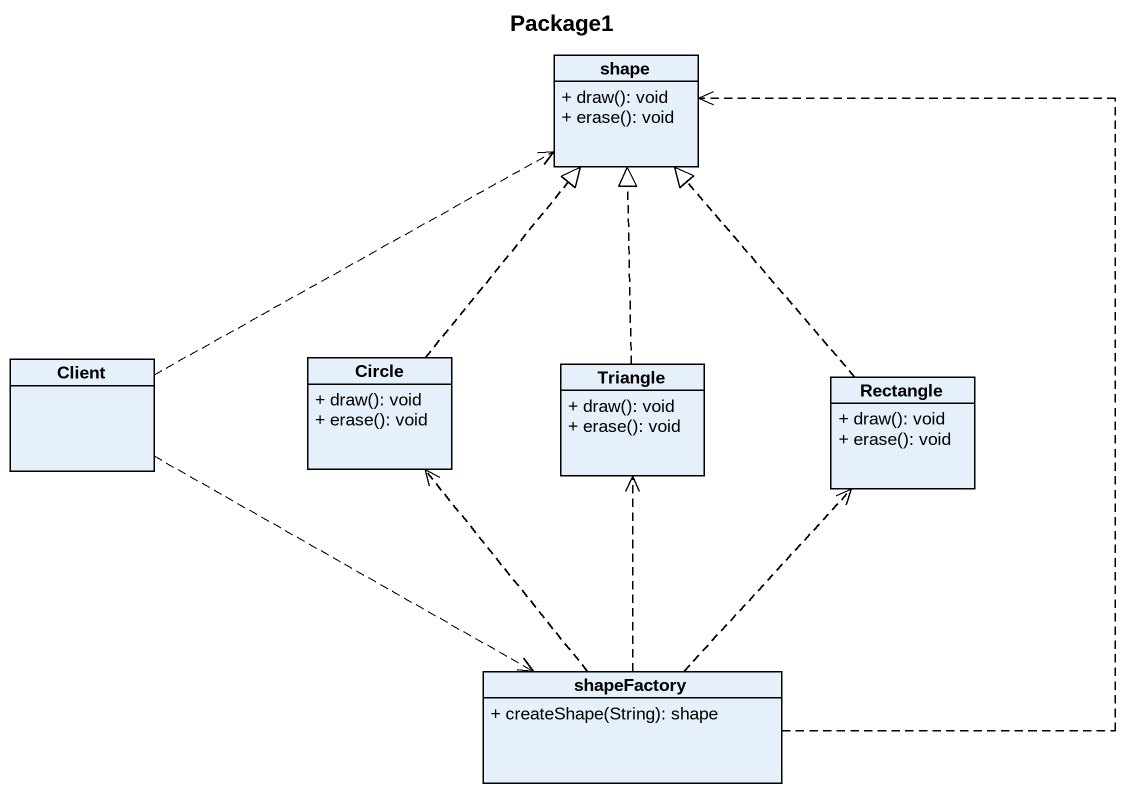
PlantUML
@startuml
title Package1
hide circle
hide empty members
skinparam classAttributeIconSize 0
class shape {
  + draw(): void
  + erase(): void
}
class "Circle" as Circle_ {
  + draw(): void
  + erase(): void
}
class Client
class Triangle {
  + draw(): void
  + erase(): void
}
class "Rectangle" as Rectangle_ {
  + draw(): void
  + erase(): void
}
class shapeFactory {
  + createShape(String): shape
}
Circle_ .up.|> shape
Client .right.> shape
Client .right.> shapeFactory
Triangle .up.|> shape
Rectangle_ .up.|> shape
shapeFactory .up.> shape
shapeFactory .up.> Circle_
shapeFactory .up.> Triangle
shapeFactory .up.> Rectangle_
@enduml
